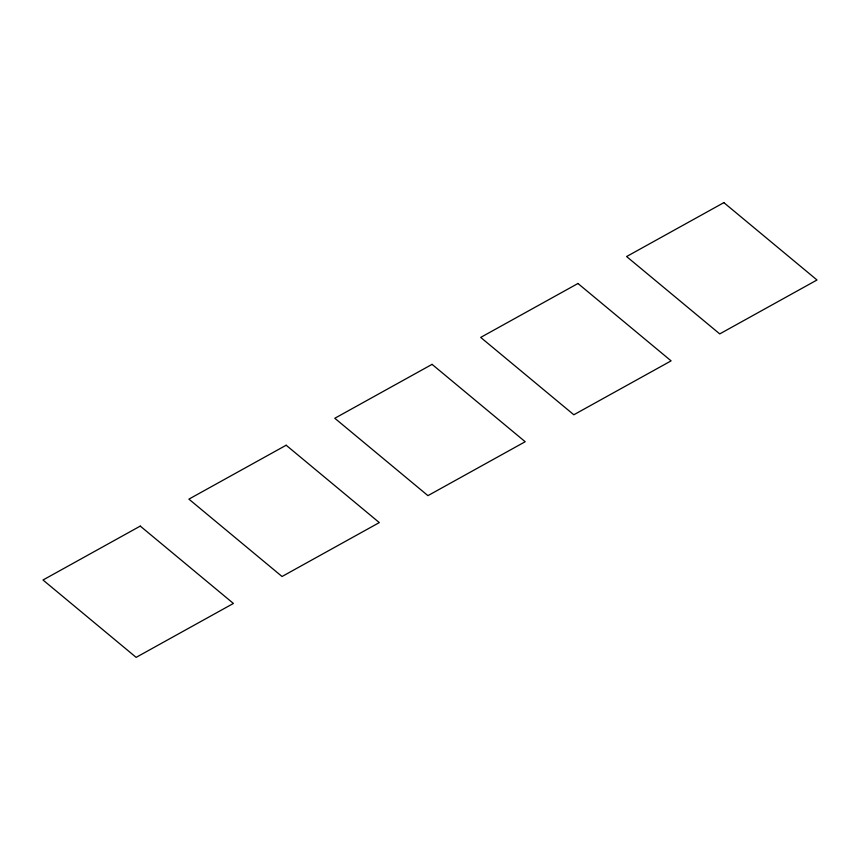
<?xml version="1.0" encoding="UTF-8"?>
<svg xmlns="http://www.w3.org/2000/svg" width="860" height="860" viewBox="0 0 860 860"><rect width="100%" height="100%" fill="white"/><g stroke="black" fill="none" stroke-linecap="round" stroke-linejoin="round"><path stroke-width="1.29" d="M140.266 526.094L43 580.005L136.138 657.362L233.404 603.451L140.266 526.094M286.165 445.233L188.899 499.133L282.037 576.501L379.303 522.59L286.165 445.233M432.064 364.361L334.798 418.272L427.936 495.639L525.202 441.728L432.064 364.361M577.963 283.499L480.697 337.41L573.835 414.767L671.101 360.867L577.963 283.499M723.862 202.637L626.596 256.549L719.734 333.906L817 279.994L723.862 202.637"/></g></svg>
